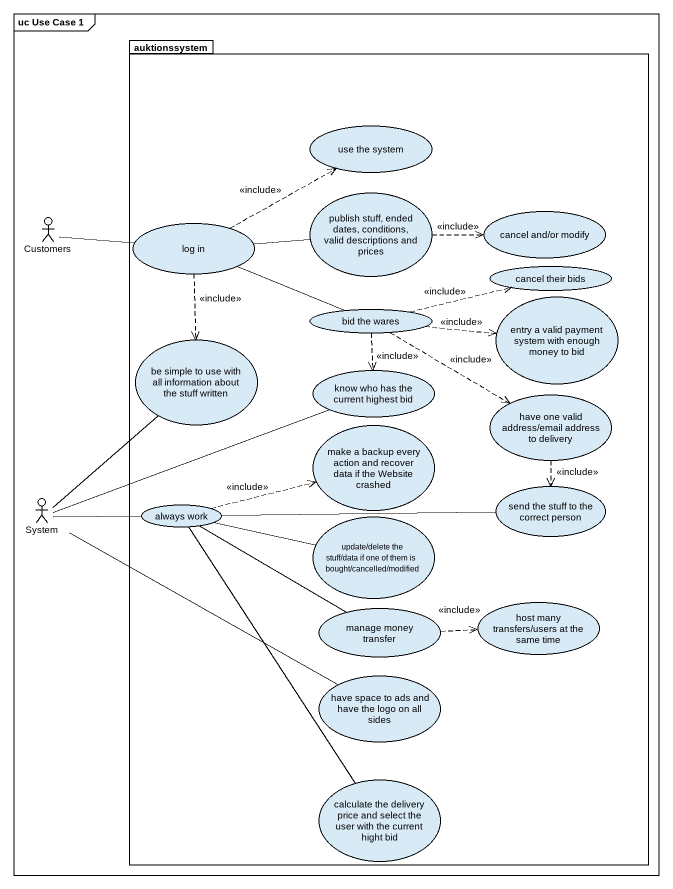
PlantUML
@startuml
mainframe uc Use Case 1
package auktionssystem {
  usecase "use the system" as use_the_system
  usecase "log in" as log_in
  usecase "publish stuff, ended dates, conditions, valid descriptions and prices" as publish_stuff_ended_dates
  usecase "cancel and/or modify" as cancel_and_or_modify
  usecase "cancel their bids" as cancel_their_bids
  usecase "entry a valid payment system with enough money to bid" as entry_a_valid_payment
  usecase "be simple to use with all information about the stuff written" as be_simple_to_use_with_all
  usecase "bid the wares" as bid_the_wares
  usecase "know who has the current highest bid" as know_who_has_the_current
  usecase "have one valid address/email address to delivery" as have_one_valid_address
  usecase "make a backup every action and recover data if the Website crashed" as make_a_backup_every_action
  usecase "send the stuff to the correct person" as send_the_stuff_to_the
  usecase "always work" as always_work
  usecase "update/delete the stuff/data if one of them is bought/cancelled/modified" as update_delete_the_stuff
  usecase "manage money transfer" as manage_money_transfer
  usecase "host many transfers/users at the same time" as host_many_transfers_users
  usecase "have space to ads and have the logo on all sides" as have_space_to_ads_and_have
  usecase "calculate the delivery price and select the user with the current hight bid" as calculate_the_delivery
}
actor Customers
actor System
Customers -right- log_in
log_in .right.> use_the_system : <<include>>
log_in -right- publish_stuff_ended_dates
log_in ..> be_simple_to_use_with_all : <<include>>
log_in -right- bid_the_wares
publish_stuff_ended_dates .right.> cancel_and_or_modify : <<include>>
bid_the_wares .right.> cancel_their_bids : <<include>>
bid_the_wares .right.> entry_a_valid_payment : <<include>>
bid_the_wares ..> know_who_has_the_current : <<include>>
bid_the_wares .right.> have_one_valid_address : <<include>>
have_one_valid_address ..> send_the_stuff_to_the : <<include>>
System -up- be_simple_to_use_with_all
System -right- know_who_has_the_current
System -right- always_work
System -right- have_space_to_ads_and_have
always_work .right.> make_a_backup_every_action : <<include>>
always_work -right- send_the_stuff_to_the
always_work -right- update_delete_the_stuff
always_work -right- manage_money_transfer
always_work -- calculate_the_delivery
manage_money_transfer .right.> host_many_transfers_users : <<include>>
@enduml
